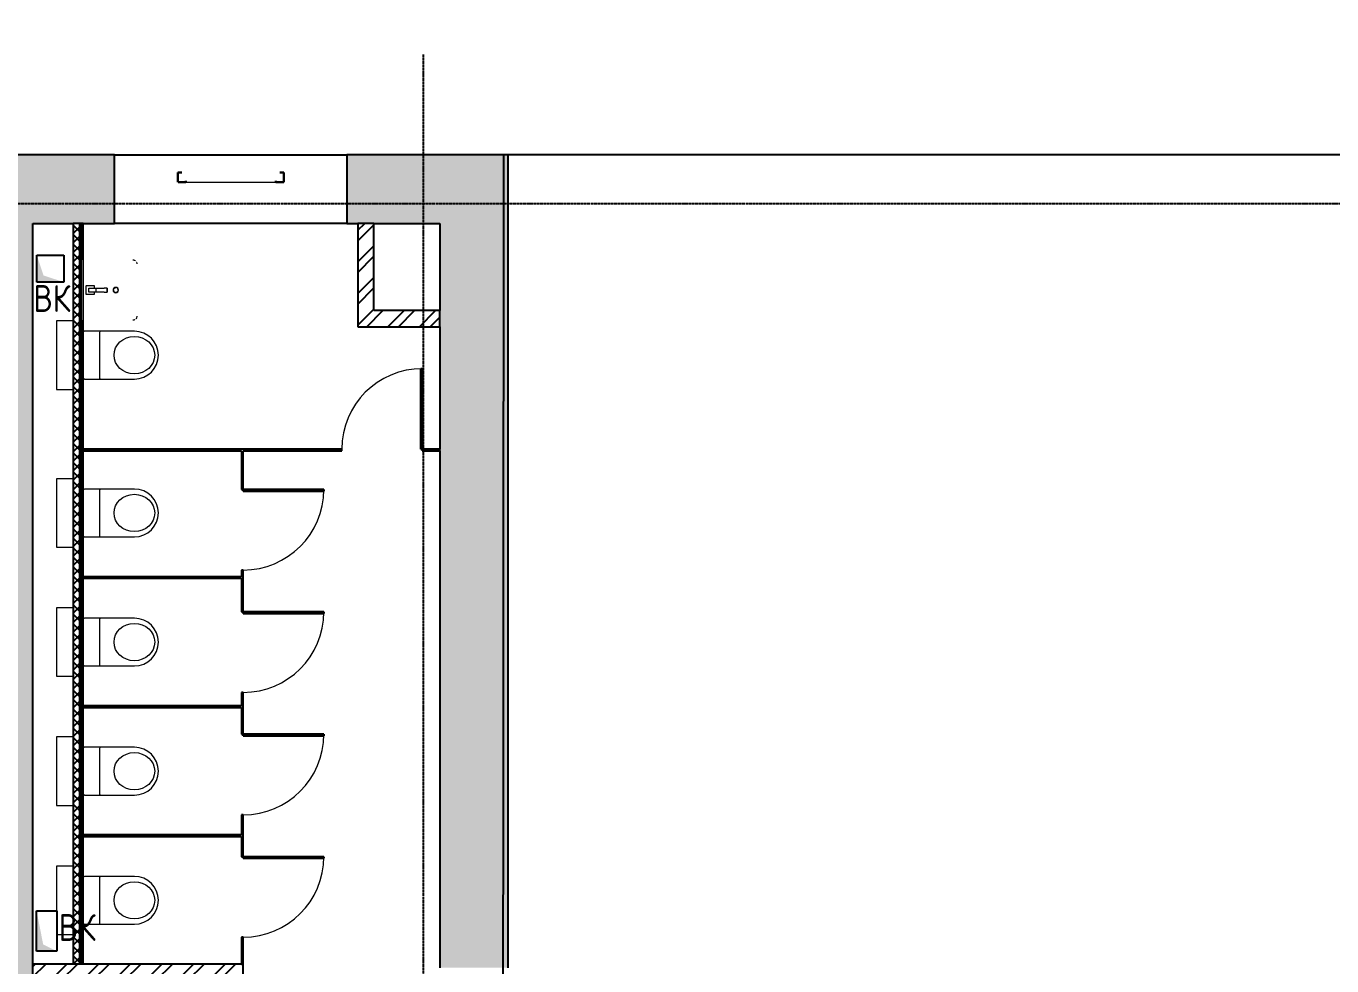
# Model space of a CAD drawing. Header units: millimetres. Extents: x -129048 to 476301, y -5853 to 215316.
# Drawn here: x 223727 to 233454, y 15027 to 22029 of the extents above; entities that cross this region are included whole.
import ezdxf

# ---------------------------------------------------------------- set-up
doc = ezdxf.new("R2010")
doc.units = ezdxf.units.MM
for name, pattern in [('ADSK_Линия сетки', [25, 20, -2.5, 0, -2.5]), ('ADSK_Сверху', [4.5, 3, -1.5]), ('ADSK_Снесено', [4.5, 3, -1.5])]:
    doc.linetypes.add(name, pattern=pattern)
for name, color, linetype, lineweight, true_color in [('_ Окна', 5, 'Continuous', 30, 0x0000ff), ('Линии', 7, 'Continuous', 9, 0x00a600), ('Обобщенные модели', 5, 'Continuous', 18, 0x0000ff), ('Стены внутренние', 5, 'Continuous', 18, 0x0000ff), ('Стены наружные', 1, 'ADSK_Снесено', 18, 0xff0000), ('Стены штриховка', 5, 'Continuous', 18, 0x0000ff)]:
    doc.layers.add(name, color=color, linetype=linetype, lineweight=lineweight, true_color=true_color)
for name, color, linetype, lineweight in [('Аннотация', 7, 'Continuous', 9), ('Двери', 251, 'Continuous', 18), ('Окна', 251, 'Continuous', 18), ('Сантехника', 251, 'Continuous', 18), ('Узлы', 7, 'Continuous', 18)]:
    doc.layers.add(name, color=color, linetype=linetype, lineweight=lineweight)
doc.styles.add('GOST Common_1', font='GOST Common_0.ttf', dxfattribs={"width": 0.9, "height": 200})
pattern_1 = [(45, (215977.25, 150), (-117.8655, 117.8655), []), (45, (216055.83, 150), (-117.8655, 117.8655), [])]
pattern_2 = [(45, (215977.25, 150), (-70.7107, 70.7107), [])]

# ---------------------------------------------------------------- blocks, each defined once
blk = doc.blocks.new('Витраж-тент со смещением вовне - 60мм 30 сдвиг-2061572-03 План 3-го этажа')
at = {"layer": '_ Окна', "color": 161, "linetype": 'ADSK_Сверху', "true_color": 0xaaaaff}
for p, q in [((-395, 25), (-395, -45)), ((-395, 25), (-365, 25)), ((-395, -45), (-395, 25)), ((395, 25), (365, 25)), ((395, -45), (395, 25)), ((395, -45), (395, 25)), ((-335, -45), (-395, -45)), ((-335, -35), (-335, -45)), ((335, -35), (335, -45)), ((335, -45), (395, -45))]:
    blk.add_line(p, q, dxfattribs=at)
at = {"layer": 'Окна', "color": 161, "linetype": 'ADSK_Сверху', "true_color": 0xaaaaff}
blk.add_line((-335, -45), (335, -45), dxfattribs=at)
blk = doc.blocks.new('Дверь-Одинарная-Панель - 600 x 2150 мм с_у-1872436-03 План 3-го этажа')
at = {"layer": 'Двери', "lineweight": 30}
for p, q in [((288, -6), (300, -6)), ((288, -606), (288, -6)), ((300, -6), (300, -606)), ((300, -606), (288, -606))]:
    blk.add_line(p, q, dxfattribs=at)
at = {"layer": 'Двери'}
blk.add_arc((300, -6), 600, 180, 270, dxfattribs=at)
blk = doc.blocks.new('Туалет подвесной-Moderna R-Laufen - 000 White-2284892-03 План 3-го этажа')
at = {"layer": 'Обобщенные модели'}
for p, q in [((-53, 419.3), (-53, 47.4)), ((303, 47.4), (303, 419.3)), ((-43.1, 157.8), (293.1, 157.8))]:
    blk.add_line(p, q, dxfattribs=at)
for centre, radius, start, end in [((125, 419.3), 178, 360, 180), ((-43.1, 167.7), 9.89, 180, 270), ((293.1, 167.7), 9.89, 270, 360), ((-43.1, 47.4), 9.89, 180, 270), ((293.1, 47.4), 9.89, 270, 360)]:
    blk.add_arc(centre, radius, start, end, dxfattribs=at)
blk.add_ellipse((125, 418.3), major_axis=(0, 151.6), ratio=0.916517, dxfattribs=at)
at = {"layer": 'Сантехника'}
for p, q in [((-130, -37.5), (-130, -162.5)), ((380, -162.5), (380, -37.5)), ((-130, -162.5), (380, -162.5))]:
    blk.add_line(p, q, dxfattribs=at)
blk = doc.blocks.new('Parametric_Porcelain_bathroom_sink_20774 - 450х400мм-2289802-03 План 3-го этажа')
at = {"layer": 'Сантехника'}
for p, q in [((-89.1, 380.6), (-88.2, 381.4)), ((343.1, 376.6), (343.9, 375.7)), ((110, 166.6), (140, 166.6)), ((110, 166.6), (110, 143.6)), ((140, 166.6), (110, 166.6)), ((110, 84), (110, 143.6)), ((140, 143.6), (140, 166.6)), ((140, 143.6), (140, 84)), ((93.2, 68.7), (93.2, 9.1)), ((94.7, 7.6), (155, 7.6)), ((110, 70.6), (95.1, 70.6)), ((110, 49), (110, 84)), ((140, 84), (110, 84)), ((110, 29), (110, 49)), ((140, 29), (110, 29)), ((140, 84), (140, 49)), ((154.6, 70.6), (140, 70.6)), ((140, 49), (140, 29)), ((156.5, 9.1), (156.5, 68.7)), ((-100, -12.5), (-95, -12.5)), ((-95, -12.5), (-90, -12.5)), ((-90, -12.5), (340, -12.5)), ((340, -12.5), (345, -12.5)), ((345, -12.5), (350, -12.5))]:
    blk.add_line(p, q, dxfattribs=at)
at = {"layer": 'Сантехника', "flags": 128}
for points in [[(-100, 357.5), (-100, 358.7), (-99.9, 359.9), (-99.8, 361.1), (-99.6, 362.3), (-99.4, 363.5), (-99.1, 364.6)], [(-98.5, 366.9), (-98.1, 368.1), (-97.6, 369.2), (-97.1, 370.3), (-96.6, 371.4)], [(-95.4, 373.4), (-94.8, 374.4), (-94.1, 375.4), (-93.3, 376.4), (-92.6, 377.3)], [(-83.1, 384.5), (-82, 385), (-80.9, 385.5), (-79.7, 385.9)], [(-77.4, 386.6), (-76.3, 386.8), (-75.1, 387.1), (-73.9, 387.2), (-72.7, 387.4), (-71.5, 387.5), (-70.3, 387.5), (-70, 387.5)], [(320, 387.5), (321.2, 387.5), (322.4, 387.4), (323.6, 387.3), (324.8, 387.1), (326, 386.9), (327.1, 386.6)], [(329.4, 386), (330.6, 385.6), (331.7, 385.1), (332.8, 384.6), (333.9, 384.1)], [(335.9, 382.9), (336.9, 382.3), (337.9, 381.6), (338.9, 380.8), (339.8, 380.1)], [(347, 370.6), (347.5, 369.5), (348, 368.4), (348.4, 367.2)], [(349.1, 364.9), (349.3, 363.8), (349.6, 362.6), (349.7, 361.4), (349.9, 360.2), (350, 359), (350, 357.8), (350, 357.5)]]:
    blk.add_lwpolyline(points, dxfattribs=at)
at = {"layer": 'Сантехника'}
for centre, radius, start, end in [((125, 230), 20, 0, 180), ((125, 230), 20, 180, 360), ((125, 230), 18.2, 165.15778, 180), ((125, 230), 18.2, 180, 191.34075), ((125, 230), 16.3, 175.36727, 180), ((125, 230), 16.3, 175.36727, 180), ((125, 230), 16.3, 180, 198.62064), ((125, 230), 16.3, 180, 198.62064), ((125, 230), 18.2, 208.98332, 219.73377), ((125, 230), 18.2, 95.84531, 146.66266), ((125, 230), 16.3, 216.87489, 225), ((125, 230), 16.3, 216.87489, 225), ((125, 230), 18.2, 225, 229.4056), ((125, 230), 18.2, 232.75928, 242.71908), ((125, 230), 18.2, 265.13096, 274.18327), ((125, 230), 18.2, 85.13096, 94.18327), ((125, 230), 18.2, 275.84531, 326.66266), ((125, 230), 18.2, 52.75928, 62.71908), ((125, 230), 16.3, 36.87489, 45), ((125, 230), 16.3, 36.87489, 45), ((125, 230), 18.2, 45, 49.4056), ((125, 230), 18.2, 28.98332, 39.73377), ((125, 230), 16.3, 0, 18.62064), ((125, 230), 16.3, 0, 18.62064), ((125, 230), 16.3, 355.36727, 360), ((125, 230), 16.3, 355.36727, 360), ((125, 230), 18.2, 345.15778, 360), ((125, 230), 18.2, 0, 11.34075), ((95.1, 68.7), 1.87, 90, 180), ((94.7, 9.1), 1.49, 180, 270), ((95.1, 68.7), 1.87, 120, 150), ((95.1, 68.7), 1.87, 120, 150), ((95.1, 68.7), 1.87, 120, 150), ((154.6, 68.7), 1.87, 0, 90), ((155, 9.1), 1.49, 270, 360), ((154.6, 68.7), 1.87, 30, 60), ((154.6, 68.7), 1.87, 30, 60), ((154.6, 68.7), 1.87, 30, 60)]:
    blk.add_arc(centre, radius, start, end, dxfattribs=at)
blk = doc.blocks.new('Дверь-Одинарная-Панель - 600 x 2150 мм с_у-1872435-03 План 3-го этажа')
at = {"layer": 'Двери', "lineweight": 30}
for p, q in [((300, 606), (288, 606)), ((288, 606), (288, 6)), ((300, 6), (300, 606)), ((288, 6), (300, 6))]:
    blk.add_line(p, q, dxfattribs=at)
at = {"layer": 'Двери'}
blk.add_arc((300, 6), 600, 90, 180, dxfattribs=at)

msp = doc.modelspace()

# ---------------------------------------------------------------- hatches: boundary and pattern name
at = {"layer": 'Стены внутренние', "lineweight": 25, "true_color": 0x636466}
msp.add_hatch(color=251, dxfattribs=at).paths.add_polyline_path([(223449.14749, 13152.88081), (223778.06184, 13152.88081), (223778.06184, 20558.63165), (223398.06184, 20558.63165), (223398.06184, 13152.88081), (223448.75693, 13152.88081)])
h = msp.add_hatch(dxfattribs=at)
h.set_pattern_fill('FP_3', color=251, style=0, pattern_type=2)
h.set_pattern_definition([(45, (215977.254, 150), (-35.35534, 35.35534), []), (135, (215977.254, 150), (-35.35534, -35.35534), [])])
h.paths.add_polyline_path([(224128.06184, 15040.11752), (224128.06184, 20558.63165), (224078.06184, 20558.63165), (224078.06184, 15040.11752)])
h = msp.add_hatch(dxfattribs=at)
h.set_pattern_fill('FP_2', color=251, style=0, pattern_type=2)
h.set_pattern_definition(pattern_1)
h.paths.add_polyline_path([(226318.57231, 19908.63165), (226318.57231, 20558.63165), (226198.57231, 20558.63165), (226198.57231, 19908.63165)])
h = msp.add_hatch(dxfattribs=at)
h.set_pattern_fill('FP_2', color=251, style=0, pattern_type=2)
h.set_pattern_definition(pattern_1)
h.paths.add_polyline_path([(226198.57231, 19788.63165), (226808.57231, 19788.63165), (226808.57231, 19908.63165), (226198.57231, 19908.63165)])
h = msp.add_hatch(dxfattribs=at)
h.set_pattern_fill('FP_4', color=251, style=0, pattern_type=2)
h.set_pattern_definition(pattern_2)
h.paths.add_polyline_path([(226808.57231, 18864.11752), (226808.57231, 18876.11752), (226678.57231, 18876.11752), (226678.57231, 18864.11752)])
h.paths.add_polyline_path([(225345.06184, 18864.11752), (226078.57231, 18864.11752), (226078.57231, 18876.11752), (224153.06184, 18875.91752), (224153.06184, 18864.11752), (225333.06184, 18864.11752)])
h = msp.add_hatch(dxfattribs=at)
h.set_pattern_fill('FP_4', color=251, style=0, pattern_type=2)
h.set_pattern_definition(pattern_2)
h.paths.add_polyline_path([(225345.06184, 15040.11752), (225345.06184, 15240.13081), (225333.06184, 15240.13081), (225333.06184, 15040.11752)])
h.paths.add_polyline_path([(225333.06184, 15840.13081), (225345.06184, 15840.13081), (225345.06184, 16152.13081), (225333.06184, 16152.13081), (225333.06184, 15990.11752)])
h.paths.add_polyline_path([(225345.06184, 16752.13081), (225345.06184, 17064.13081), (225333.06184, 17064.13081), (225333.06184, 16752.13081)])
h.paths.add_polyline_path([(225333.06184, 17664.13081), (225345.06184, 17664.13081), (225345.06184, 17976.13081), (225333.06184, 17976.13081), (225333.06184, 17914.11752)])
h.paths.add_polyline_path([(225333.06184, 18576.13081), (225345.06184, 18576.13081), (225345.06184, 18864.11752), (225333.06184, 18863.92121)])
h = msp.add_hatch(dxfattribs=at)
h.set_pattern_fill('FP_4', color=251, style=0, pattern_type=2)
h.set_pattern_definition(pattern_2)
h.paths.add_polyline_path([(224162.95075, 17914.11752), (225333.06184, 17914.11752), (225333.06184, 17926.11752), (224153.06184, 17926.11752), (224153.06184, 17914.11752)])
h = msp.add_hatch(dxfattribs=at)
h.set_pattern_fill('FP_4', color=251, style=0, pattern_type=2)
h.set_pattern_definition(pattern_2)
h.paths.add_polyline_path([(224534.84295, 16952.11752), (225333.06184, 16952.11752), (225333.06184, 16964.11752), (224153.06184, 16964.11752), (224153.06184, 16952.11752), (224162.95075, 16952.11752)])
h = msp.add_hatch(dxfattribs=at)
h.set_pattern_fill('FP_4', color=251, style=0, pattern_type=2)
h.set_pattern_definition(pattern_2)
h.paths.add_polyline_path([(224405.93797, 15990.11752), (225333.06184, 15990.11752), (225333.06184, 16002.11752), (224153.06184, 16002.11752), (224153.06184, 15990.11752), (224306.94684, 15990.11752)])
h = msp.add_hatch(dxfattribs=at)
h.set_pattern_fill('FP_2', color=251, style=0, pattern_type=2)
h.set_pattern_definition(pattern_1)
h.paths.add_polyline_path([(223778.06184, 14920.11752), (225345.06184, 14920.11752), (225345.06184, 15040.11752), (223778.06184, 15040.11752)])
at = {"layer": 'Стены наружные', "linetype": 'Continuous', "lineweight": 25, "true_color": 0x636466}
h = msp.add_hatch(color=251, dxfattribs=at)
h.paths.add_polyline_path([(226808.57231, 20558.63165), (227318.57231, 20558.63165), (227318.57231, 21068.63165), (226116.45626, 21068.63165), (226116.45626, 20558.63165)])
h.paths.add_polyline_path([(223369.04198, 20558.63165), (224386.45626, 20558.63165), (224386.45626, 21068.63165), (222412.99124, 21068.63165), (222412.99124, 20558.63165), (223366.56142, 20558.63165)])
h.paths.add_polyline_path([(220682.99124, 20558.63165), (220682.99124, 21068.63165), (219410.75332, 21068.63165), (219410.75332, 20558.63165), (220559.08294, 20558.63165)])
h = msp.add_hatch(color=251, dxfattribs=at)
h.paths.add_polyline_path([(227188.57231, 13716.63165), (227318.57231, 13716.63165), (227318.57231, 14162.97485), (226808.57231, 14162.97485), (226808.57231, 13716.63165), (227060.60543, 13716.63165)])
h.paths.add_polyline_path([(226808.57231, 15012.97485), (227318.57231, 15012.97485), (227318.57231, 20558.63165), (226808.57231, 20558.63165), (226808.57231, 15413.91842)])
at = {"layer": 'Узлы', "lineweight": 25, "true_color": 0x636466}
for points in [[(223807.5993, 20121.31926), (224007.5993, 20121.31926), (223857.09677, 20170.81673), (223807.5993, 20321.31926), (223807.5993, 20170.81673)], [(223854.71344, 15136.8786), (223953.06184, 15137.93951), (223854.71344, 15186.37608), (223805.21597, 15436.8786), (223805.21597, 15136.8786)]]:
    msp.add_hatch(color=251, dxfattribs=at).paths.add_polyline_path(points)

# ---------------------------------------------------------------- linework, layer by layer
at = {"linetype": 'ADSK_Линия сетки', "lineweight": 25}
for p, q in [((226687.16465, -2825.79407), (226687.16465, 21818.8012)), ((204891.02955, 20706.78828), (273118.97256, 20706.78828))]:
    msp.add_line(p, q, dxfattribs=at)
at = {"color": 251, "lineweight": 25, "true_color": 0x636466}
msp.add_lwpolyline([(227282.49042, 21068.63165), (227278.57231, 13720.1816), (230264.82808, 13716.63165), (230264.82808, 13206.63165), (228402.41782, 13206.63165), (228402.41782, 11328.12025), (251770.02309, 11328.12025), (251770.02309, 13716.63165), (254719.15905, 13716.63165), (254706.9581, 21084.05859), (247294.27031, 21084.05859), (247294.27031, 43675.12698), (234433.08966, 43675.12698), (234433.08966, 21068.63165), (227282.49042, 21068.63165)], dxfattribs=at)
at = {"layer": 'Линии', "color": 251, "lineweight": 25, "true_color": 0x636466}
for p, q in [((223807.5993, 20321.31926), (224007.5993, 20321.31926)), ((223807.5993, 20121.31926), (223807.5993, 20321.31926)), ((224007.5993, 20321.31926), (224007.5993, 20121.31926)), ((224007.5993, 20121.31926), (223807.5993, 20121.31926)), ((223805.21597, 15436.8786), (223955.21597, 15436.8786)), ((223805.21597, 15136.8786), (223805.21597, 15436.8786)), ((223955.21597, 15436.8786), (223955.21597, 15136.8786)), ((223955.21597, 15136.8786), (223805.21597, 15136.8786))]:
    msp.add_line(p, q, dxfattribs=at)
at = {"layer": 'Стены внутренние', "color": 251, "lineweight": 25, "true_color": 0x636466}
for p, q in [((223778.06184, 13152.88081), (223778.06184, 20558.63165)), ((224078.06184, 20558.63165), (224078.06184, 15040.11752)), ((224128.06184, 20558.63165), (224078.06184, 20558.63165)), ((224153.06184, 20558.63165), (224129.06184, 20558.63165)), ((224153.06184, 20286.71044), (224153.06184, 20558.63165)), ((226198.57231, 20558.63165), (226198.57231, 19788.63165)), ((226318.57231, 20558.63165), (226198.57231, 20558.63165)), ((226318.57231, 19908.63165), (226318.57231, 20558.63165)), ((226808.57231, 19908.63165), (226318.57231, 19908.63165)), ((226808.57231, 19788.63165), (226808.57231, 19908.63165)), ((224153.06184, 15040.11752), (224153.06184, 19837.05119)), ((226198.57231, 19788.63165), (226808.57231, 19788.63165)), ((226078.57231, 18876.11752), (224133.06184, 18876.11752)), ((224133.06184, 18876.11752), (224133.06184, 18864.11752)), ((226078.57231, 18864.11752), (226078.57231, 18876.11752)), ((226808.57231, 18876.11752), (226678.57231, 18876.11752)), ((226678.57231, 18876.11752), (226678.57231, 18864.11752)), ((226808.57231, 18864.11752), (226808.57231, 18876.11752)), ((224133.06184, 18864.11752), (225333.06184, 18864.11752)), ((225333.06184, 18864.11752), (225333.06184, 18576.13081)), ((225345.06184, 18864.11752), (226078.57231, 18864.11752)), ((225345.06184, 18576.13081), (225345.06184, 18864.11752)), ((226678.57231, 18864.11752), (226808.57231, 18864.11752)), ((225333.06184, 18576.13081), (225345.06184, 18576.13081)), ((225333.06184, 17926.11752), (224133.06184, 17926.11752)), ((224133.06184, 17926.11752), (224133.06184, 17914.11752)), ((224133.06184, 17914.11752), (225333.06184, 17914.11752)), ((225333.06184, 17976.13081), (225333.06184, 17926.11752)), ((225345.06184, 17976.13081), (225333.06184, 17976.13081)), ((225333.06184, 17914.11752), (225333.06184, 17664.13081)), ((225345.06184, 17664.13081), (225345.06184, 17976.13081)), ((225333.06184, 17664.13081), (225345.06184, 17664.13081)), ((225333.06184, 17064.13081), (225333.06184, 16964.11752)), ((225345.06184, 17064.13081), (225333.06184, 17064.13081)), ((225345.06184, 16752.13081), (225345.06184, 17064.13081)), ((225333.06184, 16964.11752), (224133.06184, 16964.11752)), ((224133.06184, 16964.11752), (224133.06184, 16952.11752)), ((224133.06184, 16952.11752), (225333.06184, 16952.11752)), ((225333.06184, 16952.11752), (225333.06184, 16752.13081)), ((225333.06184, 16752.13081), (225345.06184, 16752.13081)), ((225333.06184, 16152.13081), (225333.06184, 16002.11752)), ((225345.06184, 16152.13081), (225333.06184, 16152.13081)), ((225345.06184, 15840.13081), (225345.06184, 16152.13081)), ((225333.06184, 16002.11752), (224133.06184, 16002.11752)), ((224133.06184, 16002.11752), (224133.06184, 15990.11752)), ((224133.06184, 15990.11752), (225333.06184, 15990.11752)), ((225333.06184, 15990.11752), (225333.06184, 15840.13081)), ((225333.06184, 15840.13081), (225345.06184, 15840.13081)), ((225333.06184, 15240.13081), (225333.06184, 15040.11752)), ((225345.06184, 15240.13081), (225333.06184, 15240.13081)), ((225345.06184, 14920.11752), (225345.06184, 15240.13081)), ((225333.06184, 15040.11752), (223778.06184, 15040.11752))]:
    msp.add_line(p, q, dxfattribs=at)
at = {"layer": 'Стены наружные', "color": 251, "linetype": 'Continuous', "lineweight": 25, "true_color": 0x636466}
for p, q in [((224386.45626, 21068.63165), (222412.99124, 21068.63165)), ((224386.45626, 20558.63165), (224386.45626, 21068.63165)), ((224386.45626, 21068.63165), (226116.45626, 21068.63165)), ((227318.57231, 21068.63165), (226116.45626, 21068.63165)), ((226116.45626, 21068.63165), (226116.45626, 20558.63165)), ((227318.57231, 15012.97485), (227318.57231, 21068.63165)), ((223778.06184, 20558.63165), (224078.06184, 20558.63165)), ((224153.06184, 20558.63165), (224386.45626, 20558.63165)), ((226116.45626, 20558.63165), (224386.45626, 20558.63165)), ((226116.45626, 20558.63165), (226198.57231, 20558.63165)), ((226318.57231, 20558.63165), (226808.57231, 20558.63165)), ((226808.57231, 20558.63165), (226808.57231, 19908.63165)), ((226808.57231, 19788.63165), (226808.57231, 18876.11752)), ((226808.57231, 18864.11752), (226808.57231, 15012.97485))]:
    msp.add_line(p, q, dxfattribs=at)
at = {"layer": 'Стены штриховка', "color": 251, "lineweight": 25, "true_color": 0x636466}
for p, q in [((224128.06184, 15040.11752), (224128.06184, 20558.63165)), ((224129.06184, 20558.63165), (224128.06184, 20558.63165)), ((224129.06184, 15040.11752), (224129.06184, 20558.63165)), ((224141.06184, 15040.11752), (224141.06184, 20558.63165)), ((225333.06184, 15040.11752), (225345.06184, 15040.11752))]:
    msp.add_line(p, q, dxfattribs=at)

# ---------------------------------------------------------------- block references
at = {"layer": '_ Окна', "color": 251, "linetype": 'ADSK_Сверху', "lineweight": 25, "true_color": 0x636466}
msp.add_blockref('Витраж-тент со смещением вовне - 60мм 30 сдвиг-2061572-03 План 3-го этажа', (225251.45626, 20911.86365), dxfattribs=at)
at = {"layer": 'Двери', "color": 251, "lineweight": 25, "true_color": 0x636466}
msp.add_blockref('Дверь-Одинарная-Панель - 600 x 2150 мм с_у-1872435-03 План 3-го этажа', (226378.57231, 18870.11752), dxfattribs=at)
at = {"layer": 'Двери', "color": 251, "lineweight": 25, "true_color": 0x636466, "rotation": 89.99999999999991}
for p in [(225339.06184, 18276.13081), (225339.06184, 17364.13081), (225339.06184, 16452.13081), (225339.06184, 15540.13081)]:
    msp.add_blockref('Дверь-Одинарная-Панель - 600 x 2150 мм с_у-1872436-03 План 3-го этажа', p, dxfattribs=at)
at = {"layer": 'Сантехника', "color": 251, "lineweight": 25, "true_color": 0x636466, "rotation": 269.9999999999999}
for name, p in [('Parametric_Porcelain_bathroom_sink_20774 - 450х400мм-2289802-03 План 3-го этажа', (224165.56184, 20186.88081)), ('Туалет подвесной-Moderna R-Laufen - 000 White-2284892-03 План 3-го этажа', (224115.56184, 19701.84433)), ('Туалет подвесной-Moderna R-Laufen - 000 White-2284892-03 План 3-го этажа', (224115.56184, 18526.11752)), ('Туалет подвесной-Moderna R-Laufen - 000 White-2284892-03 План 3-го этажа', (224115.56184, 17564.11752)), ('Туалет подвесной-Moderna R-Laufen - 000 White-2284892-03 План 3-го этажа', (224115.56184, 16602.11752)), ('Туалет подвесной-Moderna R-Laufen - 000 White-2284892-03 План 3-го этажа', (224115.56184, 15640.11752))]:
    msp.add_blockref(name, p, dxfattribs=at)

# ---------------------------------------------------------------- texts
at = {"layer": 'Аннотация', "color": 251, "lineweight": 25, "true_color": 0x636466, "char_height": 200, "width": 360.759375, "attachment_point": 1, "style": 'GOST Common_1'}
for insert in [(223781.9143, 20099.33959), (223970.15051, 15412.97557)]:
    msp.add_mtext('ВК', dxfattribs=dict(at, insert=insert))

doc.saveas('drawing.dxf')
